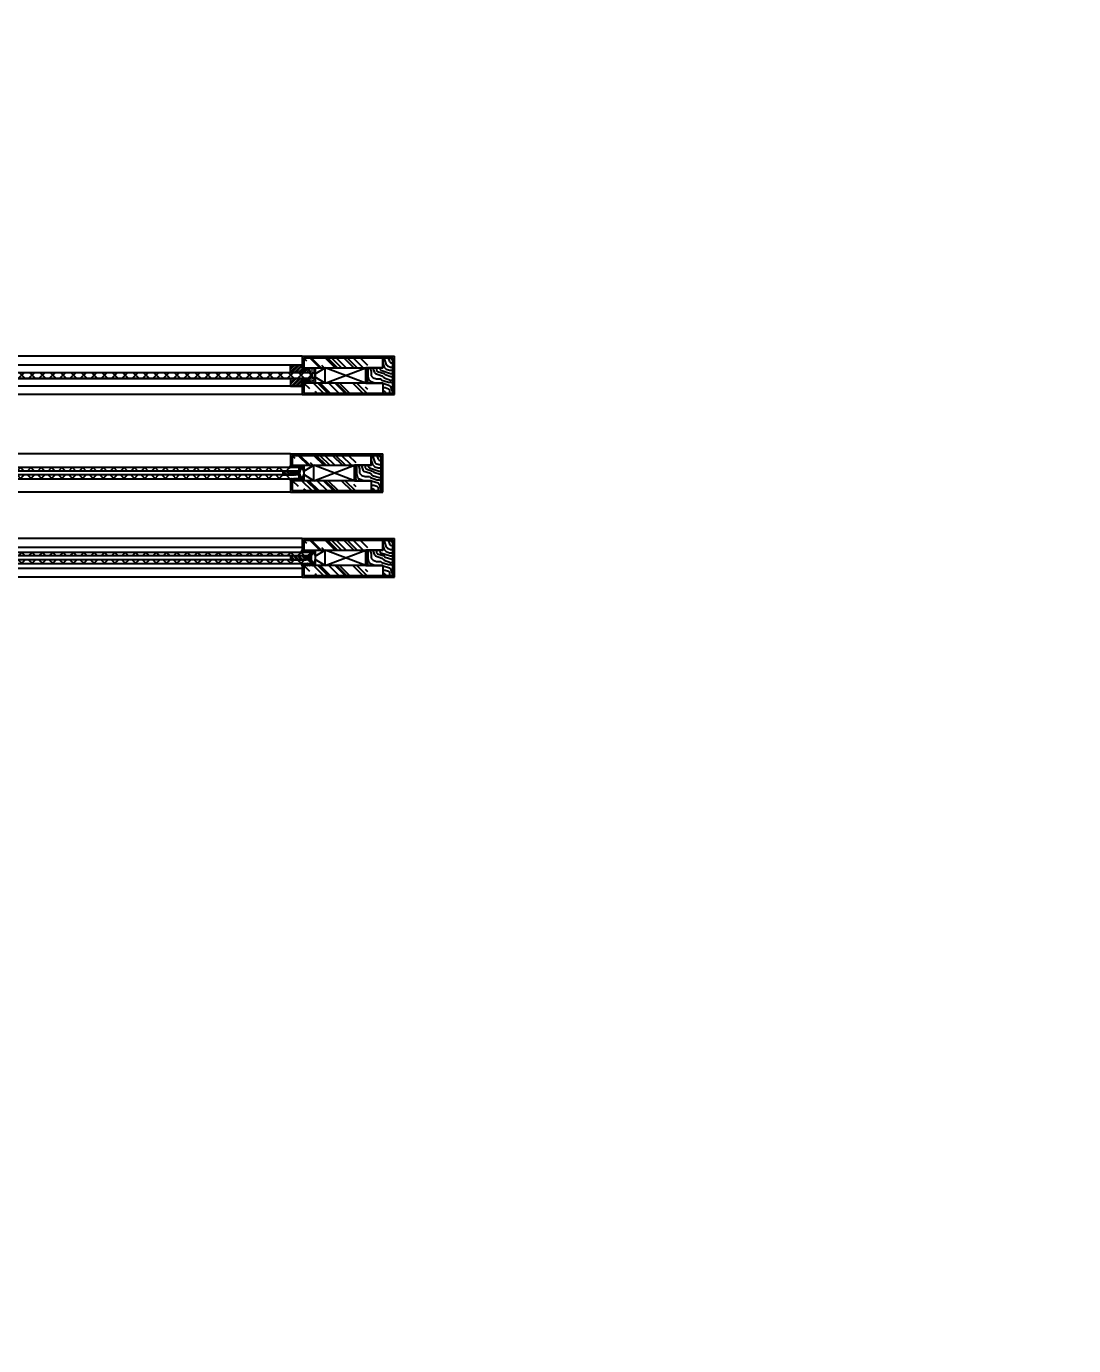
# Model space of a CAD drawing. Header units: millimetres. Extents: x 51249 to 2766742, y -599687 to -1280.
# Drawn here: x 70862 to 72225, y -125096 to -123377 of the extents above; entities that cross this region are included whole.
import ezdxf

# ---------------------------------------------------------------- set-up
doc = ezdxf.new("R2010")
doc.units = ezdxf.units.MM
doc.header["$LTSCALE"] = 10
doc.header["$PDMODE"] = 3
for name, color, linetype in [('05', 8, 'Continuous'), ('1-LIGHT', 136, 'Continuous'), ('2-NORM', 3, 'Continuous'), ('8', 8, 'Continuous'), ('D-Detail(节点图层)', 134, 'Continuous'), ('D-节点填充', 250, 'Continuous'), ('D-造型细线', 146, 'Continuous'), ('F-地坪填充', 250, 'Continuous'), ('IRC-18Norm', 30, 'Continuous'), ('PUB_DIM', 8, 'Continuous')]:
    doc.layers.add(name, color=color, linetype=linetype)
doc.styles.add('DIM', font='SimSun.ttf', dxfattribs={"width": 0.7})
doc.dimstyles.new('25', dxfattribs={"dimscale": 25, "dimtxt": 2, "dimasz": 1, "dimexe": 1, "dimexo": 1, "dimgap": 0.5, "dimtad": 1, "dimdec": 0, "dimzin": 0, "dimdsep": 46, "dimtxsty": 'DIM', "dimblk": 'ARCHTICK', "dimcen": 0, "dimclrd": 5, "dimclre": 5, "dimclrt": 35, "dimadec": 0, "dimazin": 0, "dimtfac": 0.5, "dimtdec": 0, "dimtix": 1, "dimtmove": 2, "dimatfit": 2, "dimldrblk": 'A', "dimfxl": 0, "dimtolj": 1, "dimtzin": 0, "dimlwd": -1, "dimlwe": -1, "dimarcsym": 0})
pattern_1 = [(180, (141496.39575, 0), (0, 0.549926), [0.3175, -0.635]), (60, (141496.39575, 0), (0.4762498862, -0.274963), [0.3175, -0.635]), (120, (141496.07825, 0), (0.4762498862, 0.274963), [0.3175, -0.635])]
pattern_2 = [(180, (141481.42594, 110.56553), (0, 0.549926), [0.3175, -0.635]), (60, (141481.42594, 110.56553), (0.4762498862, -0.274963), [0.3175, -0.635]), (120, (141481.10844, 110.56553), (0.4762498862, 0.274963), [0.3175, -0.635])]

# ---------------------------------------------------------------- blocks, each defined once
blk = doc.blocks.new('_ArchTick')
at = {"color": 0, "linetype": 'ByBlock', "const_width": 0.15}
blk.add_lwpolyline([(-0.5, -0.5), (0.5, 0.5)], dxfattribs=at)
blk = doc.blocks.new('*D1063')
at = {"layer": 'D-Detail(节点图层)', "color": 5, "ltscale": 0.15}
for p, q in [((2766617, -121582.1), (2766742, -121582.1)), ((2766717, -121582.1), (2766717, -599673.1)), ((2766698.3, -599673.1), (2766742, -599673.1))]:
    blk.add_line(p, q, dxfattribs=at)
at = {"layer": 'Defpoints', "color": 0, "ltscale": 0.15}
for p in [(55453.8, -121582.1), (2766673.3, -599673.1), (2766717, -599673.1)]:
    blk.add_point(p, dxfattribs=at)
at = {"layer": 'D-Detail(节点图层)', "color": 5, "ltscale": 0.15, "xscale": 25, "yscale": 25, "zscale": 25}
for p, rotation in [((2766717, -121582.1), 90), ((2766717, -599673.1), 270)]:
    blk.add_blockref('_ArchTick', p, dxfattribs=dict(at, rotation=rotation))
at = {"layer": 'D-Detail(节点图层)', "color": 35, "ltscale": 0.15, "insert": (2766679.5, -360627.6), "char_height": 50, "attachment_point": 5, "rotation": 90, "style": 'DIM'}
blk.add_mtext('\\A1;478091', dxfattribs=at)
blk = doc.blocks.new('A')
for p, q in [((-1.435, 1.148), (-1.09, 1.437)), ((-1.09, 1.437), (0, 0)), ((-1.435, 1.148), (-0.369, 0)), ((-0.369, 0), (-2.127, 0)), ((-1.435, -1.148), (-0.369, 0)), ((-1.09, -1.437), (0, 0)), ((-1.435, -1.148), (-1.09, -1.437))]:
    blk.add_line(p, q)
for points in [[(-1.435, 1.148), (-1.09, 1.437), (-0.369, 0), (0, 0)], [(-1.435, -1.148), (-1.09, -1.437), (-0.369, 0), (0, 0)]]:
    blk.add_solid(points)

msp = doc.modelspace()

# ---------------------------------------------------------------- hatches: boundary and pattern name
at = {"ltscale": 0.15}
h = msp.add_hatch(dxfattribs=at)
h.set_pattern_fill('AR-SAND', color=251, scale=0.4, style=0)
h.set_pattern_definition([(142.5, (71237.6977, -123841.9164), (0.032, 0.978826), [0, -0.77216, 0, -0.8636, 0, -0.8255]), (172.5, (71237.6977, -123841.9164), (-0.899047, 1.43365), [0, -0.41656, 0, -0.69596, 0, -0.2667]), (212.5, (71238.32254, -123841.9164), (-1.581985, 0.002874), [0, -0.254, 0, -0.9144, 0, -1.1938]), (222.5, (71238.3225, -123841.9164), (-1.52711, 0.44586), [0, -0.127, 0, -0.59944, 0, -0.6858])])
edge = h.paths.add_edge_path(flags=16)
edge.add_ellipse((71236.2, -123831.9), major_axis=(0, -3.81), ratio=0.394045, start_angle=0, end_angle=360, ccw=False)
edge = h.paths.add_edge_path(flags=16)
edge.add_ellipse((71227.6, -123824.4), major_axis=(-3.81, 0), ratio=0.394045, start_angle=0, end_angle=360, ccw=False)
edge = h.paths.add_edge_path(flags=16)
edge.add_ellipse((71227.6, -123839.4), major_axis=(-3.81, 0), ratio=0.394045, start_angle=0, end_angle=360)
h.paths.add_polyline_path([(71222.7, -123821.9), (71222.7, -123827.9), (71231.5, -123827.9), (71233.8, -123830.1), (71233.8, -123833.8), (71231.5, -123835.9), (71222.7, -123835.9), (71222.7, -123841.9), (71237.7, -123841.9), (71237.7, -123821.9)])
h = msp.add_hatch(dxfattribs=at)
h.set_pattern_fill('HEX', color=251, scale=0.1, style=0)
h.set_pattern_definition(pattern_2)
edge = h.paths.add_edge_path()
edge.add_ellipse((71212.6, -123950.3), major_axis=(-3.81, 0), ratio=0.30258, start_angle=0, end_angle=360)
edge.add_line((71212.5, -123951.5), (71203.6, -123951.5))
edge.add_line((71203.6, -123951.5), (71205.1, -123950.4))
edge.add_line((71205.1, -123950.4), (71205.7, -123949.1))
edge.add_line((71205.7, -123949.1), (71205.9, -123949))
edge.add_line((71205.9, -123949), (71217.4, -123949))
edge.add_line((71217.4, -123949), (71217.3, -123952.2))
edge.add_line((71217.3, -123952.2), (71212.5, -123951.5))
h = msp.add_hatch(dxfattribs=at)
h.set_pattern_fill('HEX', color=251, scale=0.1, style=0)
h.set_pattern_definition(pattern_2)
edge = h.paths.add_edge_path()
edge.add_line((71217.6, -123949), (71222.7, -123949))
edge.add_line((71222.7, -123949), (71222.7, -123959))
edge.add_ellipse((71220.2, -123959), major_axis=(0, 6.02), ratio=0.421745, start_angle=0, end_angle=360)
edge.add_line((71222.7, -123959), (71222.7, -123965.5))
edge.add_line((71222.7, -123965.5), (71217.6, -123965.5))
edge.add_line((71217.6, -123965.5), (71217.6, -123949))
h = msp.add_hatch(dxfattribs=at)
h.set_pattern_fill('HEX', color=251, scale=0.1, style=0)
h.set_pattern_definition([(180, (141481.42594, -248028.48647), (0, -0.549926), [0.3175, -0.635]), (300, (141481.42594, -248028.48647), (0.4762498862, 0.274963), [0.3175, -0.635]), (240, (141481.10844, -248028.48647), (0.4762498862, -0.274963), [0.3175, -0.635])])
edge = h.paths.add_edge_path()
edge.add_ellipse((71212.6, -123967.6), major_axis=(-3.81, 0), ratio=0.30258, start_angle=0, end_angle=360, ccw=False)
edge.add_line((71212.5, -123966.5), (71203.6, -123966.5))
edge.add_line((71203.6, -123966.5), (71205.1, -123967.5))
edge.add_line((71205.1, -123967.5), (71205.7, -123968.8))
edge.add_line((71205.7, -123968.8), (71205.9, -123969))
edge.add_line((71205.9, -123969), (71222.4, -123969))
edge.add_line((71222.4, -123969), (71222.7, -123965.4))
edge.add_line((71222.7, -123965.4), (71218.8, -123965.5))
edge.add_line((71218.8, -123965.5), (71217.6, -123965.5))
edge.add_line((71217.6, -123965.5), (71216.6, -123966.5))
edge.add_line((71216.6, -123966.5), (71214.9, -123966.5))
edge.add_line((71214.9, -123966.5), (71212.5, -123966.5))
h = msp.add_hatch(dxfattribs=at)
h.set_pattern_fill('HEX', color=251, scale=0.1, style=0)
h.set_pattern_definition(pattern_2)
edge = h.paths.add_edge_path()
edge.add_line((71210.7, -123956.5), (71216.6, -123956.5))
edge.add_line((71216.6, -123956.5), (71218.1, -123955.6))
edge.add_arc((71230.9, -123959), 13.3, 525.3833, 554.6167)
edge.add_line((71218.1, -123962.3), (71216.6, -123961.5))
edge.add_line((71216.6, -123961.5), (71210.7, -123961.5))
edge.add_line((71210.7, -123961.5), (71210.7, -123956.5))
h = msp.add_hatch(dxfattribs=at)
h.set_pattern_fill('HEX', color=251, scale=0.1, style=0)
h.set_pattern_definition(pattern_1)
edge = h.paths.add_edge_path()
edge.add_ellipse((71227.6, -124060.9), major_axis=(-3.81, 0), ratio=0.30258, start_angle=0, end_angle=360)
edge.add_line((71227.5, -124062), (71218.5, -124062))
edge.add_line((71218.5, -124062), (71220.1, -124061))
edge.add_line((71220.1, -124061), (71220.7, -124059.7))
edge.add_line((71220.7, -124059.7), (71220.9, -124059.5))
edge.add_line((71220.9, -124059.5), (71232.4, -124059.5))
edge.add_line((71232.4, -124059.5), (71232.3, -124062.8))
edge.add_line((71232.3, -124062.8), (71227.5, -124062))
h = msp.add_hatch(dxfattribs=at)
h.set_pattern_fill('HEX', color=251, scale=0.1, style=0)
h.set_pattern_definition(pattern_1)
edge = h.paths.add_edge_path()
edge.add_line((71225.7, -124067), (71231.5, -124067))
edge.add_line((71231.5, -124067), (71233, -124066.2))
edge.add_arc((71245.9, -124069.5), 13.3, 525.3833, 554.6167)
edge.add_line((71233, -124072.9), (71231.5, -124072))
edge.add_line((71231.5, -124072), (71225.7, -124072))
edge.add_line((71225.7, -124072), (71225.7, -124067))
h = msp.add_hatch(dxfattribs=at)
h.set_pattern_fill('HEX', color=251, scale=0.1, style=0)
h.set_pattern_definition(pattern_1)
edge = h.paths.add_edge_path()
edge.add_line((71232.5, -124059.5), (71237.7, -124059.5))
edge.add_line((71237.7, -124059.5), (71237.7, -124069.6))
edge.add_ellipse((71235.2, -124069.5), major_axis=(0, 6.02), ratio=0.421745, start_angle=0, end_angle=360)
edge.add_line((71237.7, -124069.6), (71237.7, -124076))
edge.add_line((71237.7, -124076), (71232.5, -124076))
edge.add_line((71232.5, -124076), (71232.5, -124059.5))
h = msp.add_hatch(dxfattribs=at)
h.set_pattern_fill('HEX', color=251, scale=0.1, style=0)
h.set_pattern_definition([(180, (141496.39575, -248139.052), (0, -0.549926), [0.3175, -0.635]), (300, (141496.39575, -248139.052), (0.4762498862, 0.274963), [0.3175, -0.635]), (240, (141496.07825, -248139.052), (0.4762498862, -0.274963), [0.3175, -0.635])])
edge = h.paths.add_edge_path()
edge.add_ellipse((71227.6, -124078.2), major_axis=(-3.81, 0), ratio=0.30258, start_angle=0, end_angle=360, ccw=False)
edge.add_line((71227.5, -124077), (71218.5, -124077))
edge.add_line((71218.5, -124077), (71220.1, -124078.1))
edge.add_line((71220.1, -124078.1), (71220.7, -124079.4))
edge.add_line((71220.7, -124079.4), (71220.9, -124079.5))
edge.add_line((71220.9, -124079.5), (71237.4, -124079.5))
edge.add_line((71237.4, -124079.5), (71237.7, -124076))
edge.add_line((71237.7, -124076), (71233.8, -124076.1))
edge.add_line((71233.8, -124076.1), (71232.5, -124076))
edge.add_line((71232.5, -124076), (71231.5, -124077))
edge.add_line((71231.5, -124077), (71229.9, -124077))
edge.add_line((71229.9, -124077), (71227.5, -124077))
at = {"layer": '2-NORM'}
h = msp.add_hatch(dxfattribs=at)
h.set_pattern_fill('木纹01', color=251, scale=10, angle=225, style=0)
h.set_pattern_definition([(315, (71361.325, -123877.535), (1e-14, -56.569), [2, -38]), (315, (71338.698, -123860.564), (1e-14, -56.569), [4, -36]), (315, (71355.67, -123880.363), (1e-14, -56.569), [2, -38]), (315, (71335.87, -123866.22), (1e-14, -56.569), [2, -38]), (315, (71351.426, -123884.606), (1e-14, -56.569), [2, -38]), (315, (71334.455, -123870.464), (1e-14, -56.569), [2, -38]), (315, (71348.597, -123887.434), (1e-14, -56.569), [2, -38]), (315, (71330.213, -123874.707), (1e-14, -56.569), [2, -22, 2, -14]), (315, (71327.384, -123877.535), (1e-14, -56.569), [4, -20, 2, -14]), (315, (71321.727, -123880.363), (1e-14, -56.569), [2, -6, 2, -16, 2, -12]), (315, (71317.485, -123881.778), (1e-14, -56.569), [2, -8, 4, -26]), (315, (71334.455, -123901.577), (1e-14, -56.569), [2, -38]), (315, (71314.656, -123884.606), (1e-14, -56.569), [2, -10, 2, -26]), (270, (71338.698, -123854.908), (-28.284, -28.284), [5.657, -50.912]), (270, (71362.74, -123878.95), (-28.284, -28.284), [11.314, -45.255]), (270, (71348.597, -123893.09), (-28.284, -28.284), [2.828, -53.74]), (270, (71321.727, -123871.878), (-28.284, -28.284), [8.485, -48.083]), (270, (71345.77, -123895.92), (-28.284, -28.284), [14.142, -42.426]), (270, (71341.526, -123900.162), (-28.284, -28.284), [8.485, -48.083]), (7e-15, (71333.04, -123897.334), (28.284, -28.284), [2.828, -53.74]), (7e-15, (71345.77, -123864.807), (28.284, -28.284), [5.657, -50.912]), (7e-15, (71335.87, -123877.535), (28.284, -28.284), [5.657, -50.912]), (7e-15, (71350.012, -123880.363), (28.284, -28.284), [5.657, -50.912]), (7e-15, (71337.284, -123890.263), (28.284, -28.284), [5.657, -50.912]), (7e-15, (71335.87, -123894.506), (28.284, -28.284), [8.485, -48.083]), (7e-15, (71345.77, -123870.464), (28.284, -28.284), [8.485, -48.083]), (7e-15, (71348.597, -123876.12), (28.284, -28.284), [8.485, -48.083]), (7e-15, (71334.455, -123881.778), (28.284, -28.284), [8.485, -48.083]), (7e-15, (71335.87, -123886.02), (28.284, -28.284), [8.485, -48.083]), (288.435, (71334.455, -123861.979), (28.2843, -28.2843), [4.472, -84.971]), (288.435, (71357.083, -123881.778), (28.2843, -28.2843), [17.8885, -71.554]), (288.435, (71352.84, -123886.02), (28.2843, -28.2843), [17.8885, -71.554]), (288.435, (71350.012, -123888.849), (28.2843, -28.2843), [17.8886, -26.8, 8.9444, -35.8098]), (288.435, (71348.597, -123895.92), (28.2843, -28.2843), [4.472, -84.971]), (288.435, (71313.242, -123880.363), (28.2843, -28.2843), [4.472, -84.971]), (288.435, (71335.87, -123902.99), (28.2843, -28.2843), [8.944, -80.4984]), (341.565, (71354.254, -123870.464), (28.2843, -28.2843), [8.944, -80.498]), (341.565, (71337.284, -123867.636), (28.2843, -28.2843), [8.944, -80.498]), (341.565, (71341.526, -123863.393), (28.2843, -28.2843), [4.472, -84.97]), (341.565, (71335.87, -123871.878), (28.2843, -28.2843), [13.416, -76.026]), (341.565, (71341.526, -123877.535), (28.2843, -28.2843), [8.944, -80.498]), (341.565, (71342.94, -123881.778), (28.2843, -28.2843), [8.944, -80.498]), (341.565, (71331.627, -123876.12), (28.2843, -28.2843), [4.472, -84.97]), (341.565, (71330.213, -123880.363), (28.2843, -28.2843), [4.472, -84.97]), (341.565, (71335.87, -123897.334), (28.2843, -28.2843), [4.472, -84.9704]), (341.565, (71344.355, -123886.02), (28.2843, -28.2843), [4.472, -84.97]), (341.565, (71323.141, -123881.778), (28.2843, -28.2843), [13.416, -76.026]), (341.565, (71318.899, -123883.192), (28.2843, -28.2843), [8.944, -80.498]), (341.565, (71342.94, -123890.263), (28.2843, -28.2843), [4.472, -40.248, 4.472, -40.2507]), (341.565, (71328.798, -123887.434), (28.2843, -28.2843), [8.944, -80.498]), (341.565, (71327.384, -123891.677), (28.2843, -28.2843), [8.944, -80.498]), (341.565, (71316.07, -123886.02), (28.2843, -28.2843), [8.944, -80.498]), (341.565, (71324.556, -123894.506), (28.2843, -28.2843), [8.944, -80.498])])
h.paths.add_polyline_path([(71338.7, -123808.9), (71325.7, -123808.9), (71325.7, -123821.9), (71303.7, -123821.9), (71303.7, -123841.9), (71325.7, -123841.9), (71325.7, -123854.9), (71338.7, -123854.9)])
h = msp.add_hatch(dxfattribs=at)
h.set_pattern_fill('木纹01', color=251, scale=10, angle=225, style=0)
h.set_pattern_definition([(315, (71346.355, -124004.58), (1e-14, -56.569), [2, -38]), (315, (71323.73, -123987.61), (1e-14, -56.569), [4, -36]), (315, (71340.7, -124007.407), (1e-14, -56.569), [2, -38]), (315, (71320.9, -123993.265), (1e-14, -56.569), [2, -38]), (315, (71336.456, -124011.65), (1e-14, -56.569), [2, -38]), (315, (71319.485, -123997.508), (1e-14, -56.569), [2, -38]), (315, (71333.628, -124014.48), (1e-14, -56.569), [2, -38]), (315, (71315.243, -124001.75), (1e-14, -56.569), [2, -22, 2, -14]), (315, (71312.414, -124004.58), (1e-14, -56.569), [4, -20, 2, -14]), (315, (71306.757, -124007.407), (1e-14, -56.569), [2, -6, 2, -16, 2, -12]), (315, (71302.515, -124008.82), (1e-14, -56.569), [2, -8, 4, -26]), (315, (71319.485, -124028.62), (1e-14, -56.569), [2, -38]), (315, (71299.686, -124011.65), (1e-14, -56.569), [2, -10, 2, -26]), (270, (71323.728, -123981.952), (-28.284, -28.284), [5.657, -50.912]), (270, (71347.77, -124005.993), (-28.284, -28.284), [11.314, -45.255]), (270, (71333.628, -124020.135), (-28.284, -28.284), [2.828, -53.74]), (270, (71306.757, -123998.922), (-28.284, -28.284), [8.485, -48.083]), (270, (71330.8, -124022.964), (-28.284, -28.284), [14.142, -42.426]), (270, (71326.556, -124027.206), (-28.284, -28.284), [8.485, -48.083]), (7e-15, (71318.07, -124024.378), (28.284, -28.284), [2.828, -53.74]), (7e-15, (71330.8, -123991.85), (28.284, -28.284), [5.657, -50.912]), (7e-15, (71320.9, -124004.58), (28.284, -28.284), [5.657, -50.912]), (7e-15, (71335.042, -124007.407), (28.284, -28.284), [5.657, -50.912]), (7e-15, (71322.314, -124017.307), (28.284, -28.284), [5.657, -50.912]), (7e-15, (71320.9, -124021.55), (28.284, -28.284), [8.485, -48.083]), (7e-15, (71330.8, -123997.508), (28.284, -28.284), [8.485, -48.083]), (7e-15, (71333.628, -124003.165), (28.284, -28.284), [8.485, -48.083]), (7e-15, (71319.485, -124008.822), (28.284, -28.284), [8.485, -48.083]), (7e-15, (71320.9, -124013.064), (28.284, -28.284), [8.485, -48.083]), (288.435, (71319.485, -123989.023), (28.2843, -28.2843), [4.472, -84.971]), (288.435, (71342.113, -124008.822), (28.2843, -28.2843), [17.8885, -71.554]), (288.435, (71337.87, -124013.064), (28.2843, -28.2843), [17.8885, -71.554]), (288.435, (71335.042, -124015.893), (28.2843, -28.2843), [17.8886, -26.8, 8.9444, -35.8098]), (288.435, (71333.628, -124022.964), (28.2843, -28.2843), [4.472, -84.971]), (288.435, (71298.272, -124007.407), (28.2843, -28.2843), [4.472, -84.971]), (288.435, (71320.9, -124030.035), (28.2843, -28.2843), [8.944, -80.4984]), (341.565, (71339.284, -123997.508), (28.2843, -28.2843), [8.944, -80.498]), (341.565, (71322.314, -123994.68), (28.2843, -28.2843), [8.944, -80.498]), (341.565, (71326.556, -123990.437), (28.2843, -28.2843), [4.472, -84.97]), (341.565, (71320.9, -123998.922), (28.2843, -28.2843), [13.416, -76.026]), (341.565, (71326.556, -124004.579), (28.2843, -28.2843), [8.944, -80.498]), (341.565, (71327.97, -124008.822), (28.2843, -28.2843), [8.944, -80.498]), (341.565, (71316.657, -124003.165), (28.2843, -28.2843), [4.472, -84.97]), (341.565, (71315.243, -124007.407), (28.2843, -28.2843), [4.472, -84.97]), (341.565, (71320.9, -124024.378), (28.2843, -28.2843), [4.472, -84.9704]), (341.565, (71329.385, -124013.064), (28.2843, -28.2843), [4.472, -84.97]), (341.565, (71308.172, -124008.822), (28.2843, -28.2843), [13.416, -76.026]), (341.565, (71303.929, -124010.236), (28.2843, -28.2843), [8.944, -80.498]), (341.565, (71327.97, -124017.307), (28.2843, -28.2843), [4.472, -40.248, 4.472, -40.2507]), (341.565, (71313.829, -124014.479), (28.2843, -28.2843), [8.944, -80.498]), (341.565, (71312.414, -124018.721), (28.2843, -28.2843), [8.944, -80.498]), (341.565, (71301.1, -124013.064), (28.2843, -28.2843), [8.944, -80.498]), (341.565, (71309.586, -124021.55), (28.2843, -28.2843), [8.944, -80.498])])
h.paths.add_polyline_path([(71323.7, -123936), (71310.7, -123936), (71310.7, -123949), (71288.7, -123949), (71288.7, -123969), (71310.7, -123969), (71310.7, -123982), (71323.7, -123982)])
h = msp.add_hatch(dxfattribs=at)
h.set_pattern_fill('木纹01', color=251, scale=10, angle=225, style=0)
h.set_pattern_definition([(315, (71361.325, -124115.145), (1e-14, -56.569), [2, -38]), (315, (71338.698, -124098.174), (1e-14, -56.569), [4, -36]), (315, (71355.67, -124117.973), (1e-14, -56.569), [2, -38]), (315, (71335.87, -124103.83), (1e-14, -56.569), [2, -38]), (315, (71351.426, -124122.216), (1e-14, -56.569), [2, -38]), (315, (71334.455, -124108.074), (1e-14, -56.569), [2, -38]), (315, (71348.597, -124125.044), (1e-14, -56.569), [2, -38]), (315, (71330.213, -124112.316), (1e-14, -56.569), [2, -22, 2, -14]), (315, (71327.384, -124115.145), (1e-14, -56.569), [4, -20, 2, -14]), (315, (71321.727, -124117.973), (1e-14, -56.569), [2, -6, 2, -16, 2, -12]), (315, (71317.485, -124119.387), (1e-14, -56.569), [2, -8, 4, -26]), (315, (71334.455, -124139.186), (1e-14, -56.569), [2, -38]), (315, (71314.656, -124122.216), (1e-14, -56.569), [2, -10, 2, -26]), (270, (71338.698, -124092.517), (-28.284, -28.284), [5.657, -50.912]), (270, (71362.74, -124116.56), (-28.284, -28.284), [11.314, -45.255]), (270, (71348.597, -124130.7), (-28.284, -28.284), [2.828, -53.74]), (270, (71321.727, -124109.488), (-28.284, -28.284), [8.485, -48.083]), (270, (71345.77, -124133.53), (-28.284, -28.284), [14.142, -42.426]), (270, (71341.526, -124137.772), (-28.284, -28.284), [8.485, -48.083]), (7e-15, (71333.04, -124134.944), (28.284, -28.284), [2.828, -53.74]), (7e-15, (71345.77, -124102.417), (28.284, -28.284), [5.657, -50.912]), (7e-15, (71335.87, -124115.145), (28.284, -28.284), [5.657, -50.912]), (7e-15, (71350.012, -124117.973), (28.284, -28.284), [5.657, -50.912]), (7e-15, (71337.284, -124127.873), (28.284, -28.284), [5.657, -50.912]), (7e-15, (71335.87, -124132.115), (28.284, -28.284), [8.485, -48.083]), (7e-15, (71345.77, -124108.074), (28.284, -28.284), [8.485, -48.083]), (7e-15, (71348.597, -124113.73), (28.284, -28.284), [8.485, -48.083]), (7e-15, (71334.455, -124119.387), (28.284, -28.284), [8.485, -48.083]), (7e-15, (71335.87, -124123.63), (28.284, -28.284), [8.485, -48.083]), (288.435, (71334.455, -124099.588), (28.2843, -28.2843), [4.472, -84.971]), (288.435, (71357.083, -124119.387), (28.2843, -28.2843), [17.8885, -71.554]), (288.435, (71352.84, -124123.63), (28.2843, -28.2843), [17.8885, -71.554]), (288.435, (71350.012, -124126.458), (28.2843, -28.2843), [17.8886, -26.8, 8.9444, -35.8098]), (288.435, (71348.597, -124133.53), (28.2843, -28.2843), [4.472, -84.971]), (288.435, (71313.242, -124117.973), (28.2843, -28.2843), [4.472, -84.971]), (288.435, (71335.87, -124140.6), (28.2843, -28.2843), [8.944, -80.4984]), (341.565, (71354.254, -124108.074), (28.2843, -28.2843), [8.944, -80.498]), (341.565, (71337.284, -124105.245), (28.2843, -28.2843), [8.944, -80.498]), (341.565, (71341.526, -124101.002), (28.2843, -28.2843), [4.472, -84.97]), (341.565, (71335.87, -124109.488), (28.2843, -28.2843), [13.416, -76.026]), (341.565, (71341.526, -124115.145), (28.2843, -28.2843), [8.944, -80.498]), (341.565, (71342.94, -124119.387), (28.2843, -28.2843), [8.944, -80.498]), (341.565, (71331.627, -124113.73), (28.2843, -28.2843), [4.472, -84.97]), (341.565, (71330.213, -124117.973), (28.2843, -28.2843), [4.472, -84.97]), (341.565, (71335.87, -124134.944), (28.2843, -28.2843), [4.472, -84.9704]), (341.565, (71344.355, -124123.63), (28.2843, -28.2843), [4.472, -84.97]), (341.565, (71323.141, -124119.387), (28.2843, -28.2843), [13.416, -76.026]), (341.565, (71318.899, -124120.801), (28.2843, -28.2843), [8.944, -80.498]), (341.565, (71342.94, -124127.873), (28.2843, -28.2843), [4.472, -40.248, 4.472, -40.2507]), (341.565, (71328.798, -124125.044), (28.2843, -28.2843), [8.944, -80.498]), (341.565, (71327.384, -124129.287), (28.2843, -28.2843), [8.944, -80.498]), (341.565, (71316.07, -124123.63), (28.2843, -28.2843), [8.944, -80.498]), (341.565, (71324.556, -124132.115), (28.2843, -28.2843), [8.944, -80.498])])
h.paths.add_polyline_path([(71338.7, -124046.5), (71325.7, -124046.5), (71325.7, -124059.5), (71303.7, -124059.5), (71303.7, -124079.5), (71325.7, -124079.5), (71325.7, -124092.5), (71338.7, -124092.5)])
at = {"layer": '8'}
h = msp.add_hatch(dxfattribs=at)
h.set_pattern_fill('AR-RROOF', color=256, scale=15, angle=225, style=0)
h.set_pattern_definition([(315, (-133742.352, -189026.707), (12.7279221, -33.9411255), [225, -30, 75, -15]), (315, (-133733.549, -189046.117), (-24.713382, -3.5001786), [45, -4.95, 90, -11.25]), (315, (-133746.065, -189041.026), (48.0479058, -62.2607521), [120, -21, 60, -15])])
h.paths.add_polyline_path([(71222.7, -123821.9), (71222.7, -123808.9), (71305.7, -123808.9), (71305.7, -123821.9)])
h.paths.add_polyline_path([(71222.7, -123854.9), (71222.7, -123841.9), (71305.7, -123841.9), (71305.7, -123854.9)])
h = msp.add_hatch(dxfattribs=at)
h.set_pattern_fill('AR-RROOF', color=256, scale=15, angle=225, style=0)
h.set_pattern_definition([(315, (-133757.322, -189153.751), (12.7279221, -33.9411255), [225, -30, 75, -15]), (315, (-133748.519, -189173.161), (-24.713382, -3.5001786), [45, -4.95, 90, -11.25]), (315, (-133761.034, -189168.07), (48.0479058, -62.2607521), [120, -21, 60, -15])])
h.paths.add_polyline_path([(71207.7, -123949), (71207.7, -123936), (71290.7, -123936), (71290.7, -123949)])
h.paths.add_polyline_path([(71207.7, -123982), (71207.7, -123969), (71290.7, -123969), (71290.7, -123982)])
h = msp.add_hatch(dxfattribs=at)
h.set_pattern_fill('AR-RROOF', color=256, scale=15, angle=225, style=0)
h.set_pattern_definition([(315, (-133742.352, -189264.317), (12.7279221, -33.9411255), [225, -30, 75, -15]), (315, (-133733.549, -189283.727), (-24.713382, -3.5001786), [45, -4.95, 90, -11.25]), (315, (-133746.065, -189278.636), (48.0479058, -62.2607521), [120, -21, 60, -15])])
h.paths.add_polyline_path([(71222.7, -124059.5), (71222.7, -124046.5), (71305.7, -124046.5), (71305.7, -124059.5)])
h.paths.add_polyline_path([(71222.7, -124092.5), (71222.7, -124079.5), (71305.7, -124079.5), (71305.7, -124092.5)])
at = {"layer": 'D-节点填充', "ltscale": 0.15}
h = msp.add_hatch(dxfattribs=at)
h.set_pattern_fill('ANSI37', color=256, scale=3, style=0)
h.set_pattern_definition([(45, (70242.629, -123689.948), (-6.73519, 6.73519), []), (135, (70242.629, -123689.948), (-6.73519, -6.73519), [])])
h.paths.add_polyline_path([(70264.9, -123827.9), (71231.5, -123827.9), (71231.5, -123835.9), (70264.9, -123835.9)])
h = msp.add_hatch(dxfattribs=at)
h.set_pattern_fill('AR-SAND', color=250, scale=0.5, style=0)
h.set_pattern_definition([(142.5, (70165.6979, -123589.3657), (0.0400008, 1.2235331), [0, -0.9652, 0, -1.0795, 0, -1.031875]), (172.5, (70165.698, -123589.3657), (-1.1238082, 1.7920628), [0, -0.5207, 0, -0.86995, 0, -0.333375]), (212.5, (70166.479, -123589.3657), (-1.9774809, 0.003593), [0, -0.3175, 0, -1.143, 0, -1.49225]), (222.5, (70166.479, -123589.3657), (-1.908891, 0.5573233), [0, -0.15875, 0, -0.7493, 0, -0.85725])])
edge = h.paths.add_edge_path()
edge.add_line((71234.7, -123838.9), (71234.7, -123835.9))
edge.add_line((71234.7, -123835.9), (71233.7, -123834.9))
edge.add_line((71233.7, -123834.9), (71233.7, -123828.9))
edge.add_line((71233.7, -123828.9), (71234.7, -123827.9))
edge.add_line((71234.7, -123827.9), (71234.7, -123824.9))
edge.add_line((71234.7, -123824.9), (71233.7, -123823.9))
edge.add_line((71233.7, -123823.9), (71219.8, -123823.9))
edge.add_arc((71218.4, -123822.1), 2.26, 306.2965, 364.3777)
edge.add_line((71220.7, -123821.9), (71237.7, -123821.9))
edge.add_line((71237.7, -123821.9), (71237.7, -123831.9))
edge.add_ellipse((71235.7, -123831.9), major_axis=(0, -3.81), ratio=0.52357, start_angle=90, end_angle=360)
edge.add_ellipse((71235.7, -123831.9), major_axis=(0, -3.81), ratio=0.52357, start_angle=0, end_angle=90)
edge.add_line((71237.7, -123832.3), (71237.7, -123840.9))
edge.add_line((71237.7, -123840.9), (71237.7, -123841.9))
edge.add_line((71237.7, -123841.9), (71220.7, -123841.9))
edge.add_arc((71218.4, -123841.7), 2.26, 355.6223, 413.7035)
edge.add_line((71219.8, -123839.9), (71233.7, -123839.9))
edge.add_line((71233.7, -123839.9), (71234.7, -123838.9))
h = msp.add_hatch(dxfattribs=at)
h.set_pattern_fill('ANSI37', color=256, scale=3, style=0)
h.set_pattern_definition([(45, (70241.159, -123810.492), (-6.73519, 6.73519), []), (135, (70241.159, -123810.492), (-6.73519, -6.73519), [])])
h.paths.add_polyline_path([(70263.4, -123951.5), (71205.1, -123951.5), (71205.1, -123956.5), (70263.4, -123956.5)])
h = msp.add_hatch(dxfattribs=at)
h.set_pattern_fill('ANSI37', color=256, scale=3, style=0)
h.set_pattern_definition([(315, (70241.159, -124107.429), (-6.73519, -6.73519), []), (225, (70241.159, -124107.429), (-6.73519, 6.73519), [])])
h.paths.add_polyline_path([(70263.4, -123966.5), (71205.1, -123966.5), (71205.1, -123961.5), (70263.4, -123961.5)])
h = msp.add_hatch(dxfattribs=at)
h.set_pattern_fill('ANSI37', color=256, scale=3, style=0)
h.set_pattern_definition([(45, (70242.629, -123921.0575), (-6.73519, 6.73519), []), (135, (70242.629, -123921.0575), (-6.73519, -6.73519), [])])
h.paths.add_polyline_path([(70264.9, -124062), (71231.5, -124062), (71231.5, -124067), (70264.9, -124067)])
h = msp.add_hatch(dxfattribs=at)
h.set_pattern_fill('ANSI37', color=256, scale=3, style=0)
h.set_pattern_definition([(315, (70242.629, -124217.9945), (-6.73519, -6.73519), []), (225, (70242.629, -124217.9945), (-6.73519, 6.73519), [])])
h.paths.add_polyline_path([(70264.9, -124077), (71231.5, -124077), (71231.5, -124072), (70264.9, -124072)])
at = {"layer": 'D-造型细线', "ltscale": 0.15}
h = msp.add_hatch(dxfattribs=at)
h.set_pattern_fill('ANSI32', color=256, scale=0.4, style=0)
h.set_pattern_definition([(45, (0, -844.0642), (-2.69407684, 2.69407684), []), (45, (1.796, -844.0642), (-2.69407684, 2.69407684), [])])
h.paths.add_polyline_path([(71220.7, -123827.9), (71220.7, -123817.9), (71205.7, -123817.9), (71205.7, -123827.9)])
h = msp.add_hatch(dxfattribs=at)
h.set_pattern_fill('ANSI32', color=256, scale=0.4, style=0)
h.set_pattern_definition([(45, (0, -858.0642), (-2.69407684, 2.69407684), []), (45, (1.796, -858.0642), (-2.69407684, 2.69407684), [])])
h.paths.add_polyline_path([(71220.7, -123835.9), (71205.7, -123835.9), (71205.7, -123845.9), (71220.7, -123845.9)])
h = msp.add_hatch(dxfattribs=at)
h.set_pattern_fill('ANSI32', color=256, scale=0.4, style=0)
h.set_pattern_definition([(135, (142411.4256, -982.617), (2.69407684, 2.69407684), []), (135, (142409.6296, -982.617), (2.69407684, 2.69407684), [])])
h.paths.add_polyline_path([(71195.7, -123956.5), (71210.7, -123956.5), (71210.7, -123961.5), (71195.7, -123961.5)])
h = msp.add_hatch(dxfattribs=at)
h.set_pattern_fill('ANSI32', color=256, scale=0.4, style=0)
h.set_pattern_definition([(135, (142426.3954, -1093.1826), (2.69407684, 2.69407684), []), (135, (142424.5994, -1093.1826), (2.69407684, 2.69407684), [])])
h.paths.add_polyline_path([(71205.7, -124067), (71225.7, -124067), (71225.7, -124072), (71205.7, -124072)])

# ---------------------------------------------------------------- linework, layer by layer
at = {"color": 2, "ltscale": 0.15}
for p, q in [((71207.7, -123949, 0), (71205.7, -123949, 0)), ((71216.6, -123951.5, 0), (71216.6, -123956.5, 0)), ((71216.6, -123951.5, 0), (71217.6, -123952.5, 0)), ((71203.7, -123967, 0), (71203.5, -123966.2, 0)), ((71206.2, -123969.2, 0), (71205.1, -123968.5, 0)), ((71216.6, -123956.5, 0), (71217.6, -123955.5, 0)), ((71222.7, -124059.5, 0), (71220.7, -124059.5, 0)), ((71231.5, -124062, 0), (71231.5, -124067, 0)), ((71231.5, -124062, 0), (71232.5, -124063, 0)), ((71231.5, -124067, 0), (71232.5, -124066, 0)), ((71218.6, -124077.5, 0), (71218.4, -124076.7, 0)), ((71221.1, -124079.8, 0), (71220.1, -124079, 0))]:
    msp.add_line(p, q, dxfattribs=at)
at = {"color": 2, "ltscale": 0.15, "elevation": 0}
for points in [[(70264.9, -123827.9), (71231.5, -123827.9), (71231.5, -123835.9), (70264.9, -123835.9)], [(70274.9, -123951.5), (71216.6, -123951.5), (71216.6, -123956.5), (70274.9, -123956.5)], [(70274.9, -123966.5), (71216.6, -123966.5), (71216.6, -123961.5), (70274.9, -123961.5)], [(70264.9, -124062), (71231.5, -124062), (71231.5, -124067), (70264.9, -124067)], [(70264.9, -124077), (71231.5, -124077), (71231.5, -124072), (70264.9, -124072)]]:
    msp.add_lwpolyline(points, close=True, dxfattribs=at)
for points in [[(71216.6, -123951.5), (71217.6, -123952.5), (71217.6, -123955.5), (71216.6, -123956.5), (71216.6, -123951.5)], [(71216.6, -123966.5), (71217.6, -123965.5), (71217.6, -123962.5), (71216.6, -123961.5), (71216.6, -123966.5)], [(71231.5, -124062), (71232.5, -124063), (71232.5, -124066), (71231.5, -124067), (71231.5, -124062)], [(71231.5, -124077), (71232.5, -124076), (71232.5, -124073), (71231.5, -124072), (71231.5, -124077)]]:
    msp.add_lwpolyline(points, dxfattribs=at)
at = {"color": 2, "ltscale": 0.15}
for centre, start, end in [((71202.9, -123948.6, 0), 277.579, 352.6656), ((71202.9, -123969.3, 0), 7.3344, 82.421), ((71217.8, -124059.2, 0), 277.579, 352.6656), ((71217.8, -124079.9, 0), 7.3344, 82.421)]:
    msp.add_arc(centre, 2.88, start, end, dxfattribs=at)
at = {"color": 251, "ltscale": 0.15}
for centre in [(71224.5, -123959, 0), (71239.5, -124069.5, 0)]:
    msp.add_arc(centre, 7.79, 153.2967, 206.7033, dxfattribs=at)
at = {"layer": '05'}
for p, q in [((71222.7, -123808.9, 0), (71338.7, -123808.9, 0)), ((71222.7, -123808.9, 0), (71222.7, -123827.9, 0)), ((71338.7, -123808.9, 0), (71338.7, -123854.9, 0)), ((71222.7, -123835.9, 0), (71222.7, -123854.9, 0)), ((71222.7, -123854.9, 0), (71338.7, -123854.9, 0)), ((71207.7, -123936, 0), (71323.7, -123936, 0)), ((71207.7, -123936, 0), (71207.7, -123949, 0)), ((71323.7, -123936, 0), (71323.7, -123982, 0)), ((71207.7, -123969, 0), (71207.7, -123982, 0)), ((71207.7, -123982, 0), (71323.7, -123982, 0)), ((71222.7, -124046.5, 0), (71338.7, -124046.5, 0)), ((71222.7, -124046.5, 0), (71222.7, -124059.5, 0)), ((71338.7, -124046.5, 0), (71338.7, -124092.5, 0)), ((71222.7, -124079.5, 0), (71222.7, -124092.5, 0)), ((71222.7, -124092.5, 0), (71338.7, -124092.5, 0))]:
    msp.add_line(p, q, dxfattribs=at)
at = {"layer": '1-LIGHT', "color": 8}
for p, q in [((71237.7, -123829.8, 0), (71250.7, -123821.9, 0)), ((71303.7, -123841.9, 0), (71250.7, -123821.9, 0)), ((71250.7, -123841.9, 0), (71303.7, -123821.9, 0)), ((71250.7, -123841.9, 0), (71250.7, -123821.9, 0)), ((71303.7, -123841.9, 0), (71303.7, -123821.9, 0)), ((71250.7, -123841.9, 0), (71237.7, -123834, 0)), ((71222.7, -123956.8), (71235.7, -123949)), ((71288.7, -123969), (71235.7, -123949)), ((71235.7, -123969), (71288.7, -123949)), ((71235.7, -123969), (71235.7, -123949)), ((71288.7, -123969), (71288.7, -123949)), ((71235.7, -123969), (71222.7, -123961.1)), ((71237.7, -124067.4, 0), (71250.7, -124059.5, 0)), ((71250.7, -124079.5, 0), (71237.7, -124071.6, 0)), ((71303.7, -124079.5, 0), (71250.7, -124059.5, 0)), ((71250.7, -124079.5, 0), (71303.7, -124059.5, 0)), ((71250.7, -124079.5, 0), (71250.7, -124059.5, 0)), ((71303.7, -124079.5, 0), (71303.7, -124059.5, 0))]:
    msp.add_line(p, q, dxfattribs=at)
at = {"layer": '2-NORM', "color": 134}
for p, q in [((71325.7, -123821.9, 0), (71325.7, -123808.9, 0)), ((71222.7, -123821.9, 0), (71325.7, -123821.9, 0)), ((71237.7, -123821.9, 0), (71237.7, -123841.9, 0)), ((71237.7, -123821.9, 0), (71237.7, -123841.9, 0)), ((71237.7, -123822.9, 0), (71237.7, -123840.9, 0)), ((71237.7, -123822.9, 0), (71237.7, -123840.9, 0)), ((71325.7, -123841.9, 0), (71222.7, -123841.9, 0)), ((71325.7, -123841.9, 0), (71325.7, -123854.9, 0)), ((71310.7, -123949, 0), (71310.7, -123936, 0)), ((71207.7, -123949, 0), (71310.7, -123949, 0)), ((71222.7, -123949, 0), (71222.7, -123969, 0)), ((71222.7, -123950, 0), (71222.7, -123968, 0)), ((71310.7, -123969, 0), (71205.7, -123969, 0)), ((71310.7, -123969, 0), (71310.7, -123982, 0)), ((71325.7, -124059.5, 0), (71325.7, -124046.5, 0)), ((71222.7, -124059.5, 0), (71325.7, -124059.5, 0)), ((71237.7, -124059.5, 0), (71237.7, -124079.5, 0)), ((71237.7, -124060.5, 0), (71237.7, -124078.5, 0)), ((71325.7, -124079.5, 0), (71220.7, -124079.5, 0)), ((71325.7, -124079.5, 0), (71325.7, -124092.5, 0))]:
    msp.add_line(p, q, dxfattribs=at)
at = {"layer": 'D-造型细线', "ltscale": 0.15, "elevation": 0}
for points in [[(71338.7, -123808.9), (71325.7, -123808.9), (71325.7, -123821.9), (71303.7, -123821.9), (71303.7, -123841.9), (71325.7, -123841.9), (71325.7, -123854.9), (71338.7, -123854.9)], [(71205.7, -123817.9), (71220.7, -123817.9), (71220.7, -123827.9), (71205.7, -123827.9)], [(71205.7, -123845.9), (71220.7, -123845.9), (71220.7, -123835.9), (71205.7, -123835.9)], [(71323.7, -123936), (71310.7, -123936), (71310.7, -123949), (71288.7, -123949), (71288.7, -123969), (71310.7, -123969), (71310.7, -123982), (71323.7, -123982)], [(71210.7, -123956.5), (71195.7, -123956.5), (71195.7, -123961.5), (71210.7, -123961.5)], [(71338.7, -124046.5), (71325.7, -124046.5), (71325.7, -124059.5), (71303.7, -124059.5), (71303.7, -124079.5), (71325.7, -124079.5), (71325.7, -124092.5), (71338.7, -124092.5)], [(71225.7, -124067), (71205.7, -124067), (71205.7, -124072), (71225.7, -124072)]]:
    msp.add_lwpolyline(points, close=True, dxfattribs=at)
at = {"layer": 'F-地坪填充', "ltscale": 0.15}
for p, q in [((71220.7, -123806.9, 0), (70275.7, -123806.9, 0)), ((70290.7, -123817.9, 0), (71220.7, -123817.9, 0)), ((71222.7, -123821.9, 0), (71235.7, -123821.9, 0)), ((71220.7, -123845.9, 0), (70290.7, -123845.9, 0)), ((71235.7, -123841.9, 0), (71222.7, -123841.9, 0)), ((71220.7, -123856.9, 0), (70275.7, -123856.9, 0)), ((71205.7, -123934, 0), (70285.7, -123934, 0)), ((71205.7, -123984, 0), (70285.7, -123984, 0)), ((71220.7, -124044.5, 0), (70275.7, -124044.5, 0)), ((70290.7, -124055.5, 0), (71220.7, -124055.5, 0)), ((71220.7, -124083.5, 0), (70290.7, -124083.5, 0)), ((71220.7, -124094.5, 0), (70275.7, -124094.5, 0))]:
    msp.add_line(p, q, dxfattribs=at)
at = {"layer": 'IRC-18Norm', "color": 2}
for p, q in [((71220.7, -123806.9, 0), (71340.7, -123806.9, 0)), ((71220.7, -123806.9, 0), (71220.7, -123817.9, 0)), ((71340.7, -123856.9, 0), (71340.7, -123806.9, 0)), ((70264.9, -123827.9, 0), (71231.5, -123827.9, 0)), ((71231.5, -123827.9, 0), (71233.8, -123830.1, 0)), ((71231.5, -123835.9, 0), (71233.8, -123833.8, 0)), ((71233.8, -123830.1, 0), (71233.8, -123833.8, 0)), ((70264.9, -123835.9, 0), (71231.5, -123835.9, 0)), ((71220.7, -123835.9, 0), (71220.7, -123856.9, 0)), ((71220.7, -123856.9, 0), (71340.7, -123856.9, 0)), ((71205.7, -123934, 0), (71325.7, -123934, 0)), ((71205.7, -123934, 0), (71205.7, -123949, 0)), ((71325.7, -123984, 0), (71325.7, -123934)), ((71205.7, -123969, 0), (71205.7, -123984, 0)), ((71205.7, -123984, 0), (71325.7, -123984, 0)), ((71220.7, -124044.5, 0), (71340.7, -124044.5, 0)), ((71220.7, -124044.5, 0), (71220.7, -124059.5, 0)), ((71340.7, -124094.5, 0), (71340.7, -124044.5, 0)), ((71220.7, -124079.5, 0), (71220.7, -124094.5, 0)), ((71220.7, -124094.5, 0), (71340.7, -124094.5, 0))]:
    msp.add_line(p, q, dxfattribs=at)
at = {"layer": 'PUB_DIM', "ltscale": 30, "extrusion": (0, 0, -1)}
for centre, major_axis, ratio in [((71227.6, -123826.3, 0), (-3.81, 0), 0.394045), ((71235.7, -123831.9, 0), (0, -3.81), 0.52357), ((71212.6, -123967.6, 0), (-3.81, 0), 0.30258), ((71227.6, -124078.2, 0), (-3.81, 0), 0.30258)]:
    msp.add_ellipse(centre, major_axis=major_axis, ratio=ratio, dxfattribs=at)
at = {"layer": 'PUB_DIM', "ltscale": 30}
for centre, major_axis, ratio in [((71227.6, -123839.4, 0), (-3.81, 0), 0.394045), ((71212.6, -123950.3, 0), (-3.81, 0), 0.30258), ((71220.2, -123959, 0), (0, 6.02), 0.421745), ((71227.6, -124060.9, 0), (-3.81, 0), 0.30258), ((71235.2, -124069.5, 0), (0, 6.02), 0.421745)]:
    msp.add_ellipse(centre, major_axis=major_axis, ratio=ratio, dxfattribs=at)

# ---------------------------------------------------------------- dimensions: what is measured, and where the dimension line sits
at = {"layer": 'D-Detail(节点图层)', "color": 251, "ltscale": 0.15}
dim = msp.add_linear_dim(base=(2766717, -599673.1), p1=(55453.8, -121582.1), p2=(2766673.3, -599673.1), angle=90, dimstyle='25', dxfattribs=at)
dim.commit()
dim.dimension.update_dxf_attribs({"geometry": '*D1063', "text_midpoint": (2766679.5, -360627.6)})

doc.saveas('drawing.dxf')
